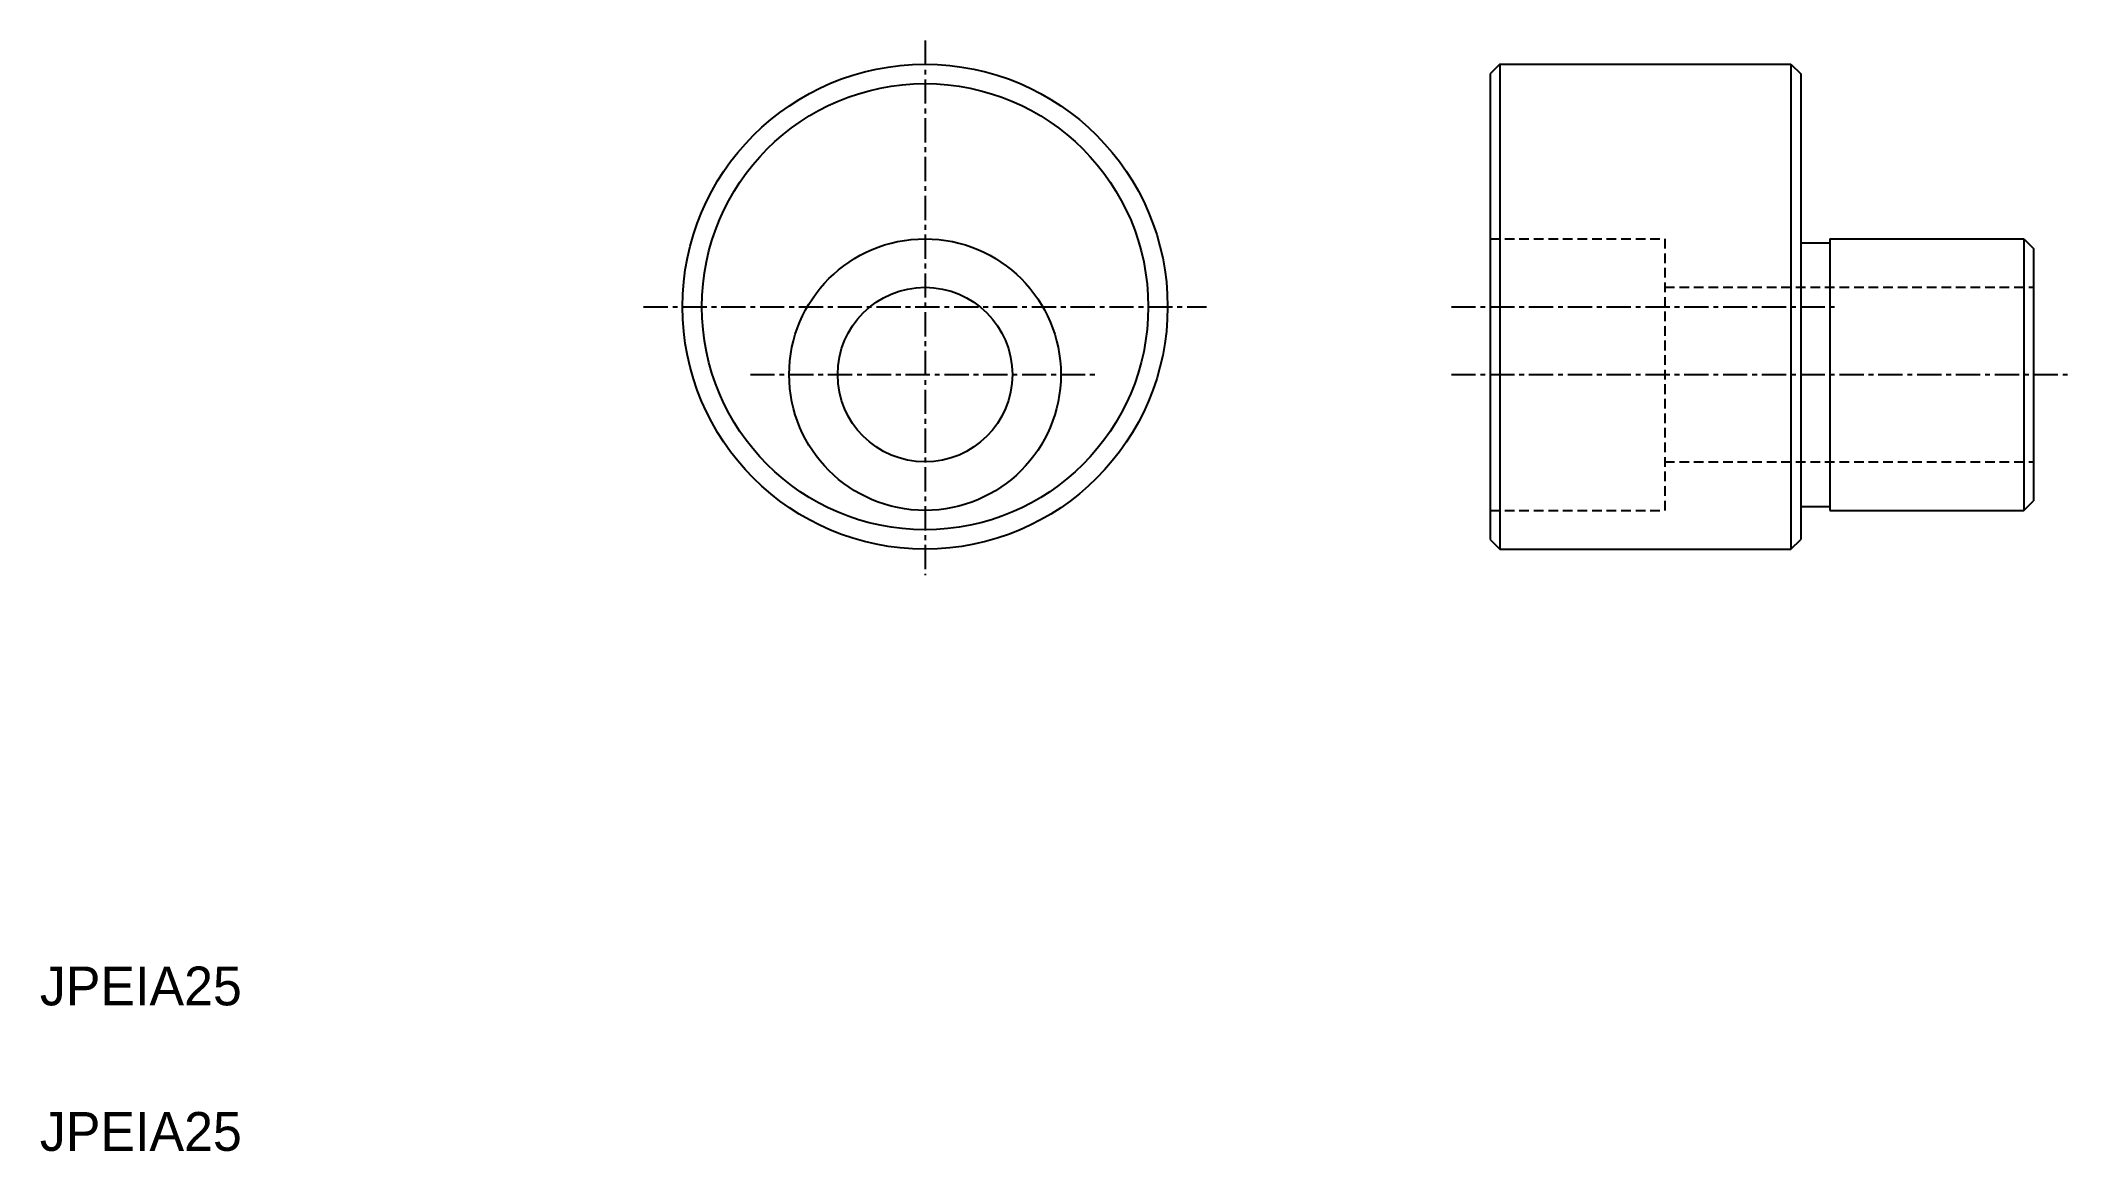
# Model space of a CAD drawing. Extents: x 137 to 242, y 295 to 353.
import ezdxf

# ---------------------------------------------------------------- set-up
doc = ezdxf.new("R2010")
doc.units = 0
doc.linetypes.add('CENTER', pattern=[2, 1.25, -0.25, 0.25, -0.25])
doc.linetypes.add('DASHED', pattern=[0.75, 0.5, -0.25])
doc.layers.get('0').update_dxf_attribs({"linetype": 'CONTINUOUS'})
doc.layers.add('CENTER', color=1, linetype='CENTER')

msp = doc.modelspace()

# ---------------------------------------------------------------- linework, layer by layer
at = {"color": 7, "linetype": 'CONTINUOUS'}
for p, q in [((212.57, 351.47), (212.07, 350.97)), ((212.07, 350.97), (212.07, 326.97)), ((212.57, 351.47), (212.57, 326.47)), ((212.57, 351.47), (227.57, 351.47)), ((227.57, 351.47), (227.57, 326.47)), ((227.57, 351.47), (228.07, 350.97)), ((228.07, 350.97), (228.07, 326.97)), ((212.07, 344.72), (212.07, 344.72)), ((229.57, 342.47), (229.57, 328.47)), ((229.57, 342.47), (239.57, 342.47)), ((239.57, 342.47), (240.07, 341.97)), ((239.57, 342.47), (239.57, 328.47)), ((228.07, 342.27), (229.57, 342.27)), ((240.07, 341.97), (240.07, 328.97)), ((212.07, 338.97), (212.07, 338.97)), ((239.57, 328.47), (240.07, 328.97)), ((228.07, 328.67), (229.57, 328.67)), ((229.57, 328.47), (239.57, 328.47)), ((212.07, 326.97), (212.57, 326.47)), ((227.57, 326.47), (228.07, 326.97)), ((212.57, 326.47), (227.57, 326.47))]:
    msp.add_line(p, q, dxfattribs=at)
at = {"color": 3, "linetype": 'DASHED'}
for p, q in [((212.07, 342.47), (221.07, 342.47)), ((221.07, 342.47), (221.07, 328.47)), ((221.07, 339.97), (240.07, 339.97)), ((221.07, 330.97), (240.07, 330.97)), ((212.07, 328.47), (221.07, 328.47))]:
    msp.add_line(p, q, dxfattribs=at)
at = {"color": 7, "linetype": 'CONTINUOUS'}
for centre, radius in [((182.95, 338.97), 12.5), ((182.95, 338.97), 11.5), ((182.95, 335.47), 7), ((182.95, 335.47), 4.5)]:
    msp.add_circle(centre, radius, dxfattribs=at)
at = {"layer": 'CENTER', "color": 1, "linetype": 'CENTER'}
for p, q in [((182.95, 352.69), (182.95, 325.13)), ((168.45, 338.97), (197.45, 338.97)), ((210.07, 338.97), (230.07, 338.97)), ((173.95, 335.47), (191.95, 335.47)), ((210.07, 335.47), (242.07, 335.47))]:
    msp.add_line(p, q, dxfattribs=at)

# ---------------------------------------------------------------- texts
at = {"color": 7, "linetype": 'CONTINUOUS'}
for p in [(137.34, 302.95), (137.34, 295.45)]:
    msp.add_text('JPEIA25', height=2, dxfattribs=at).set_placement(p)

doc.saveas('drawing.dxf')
